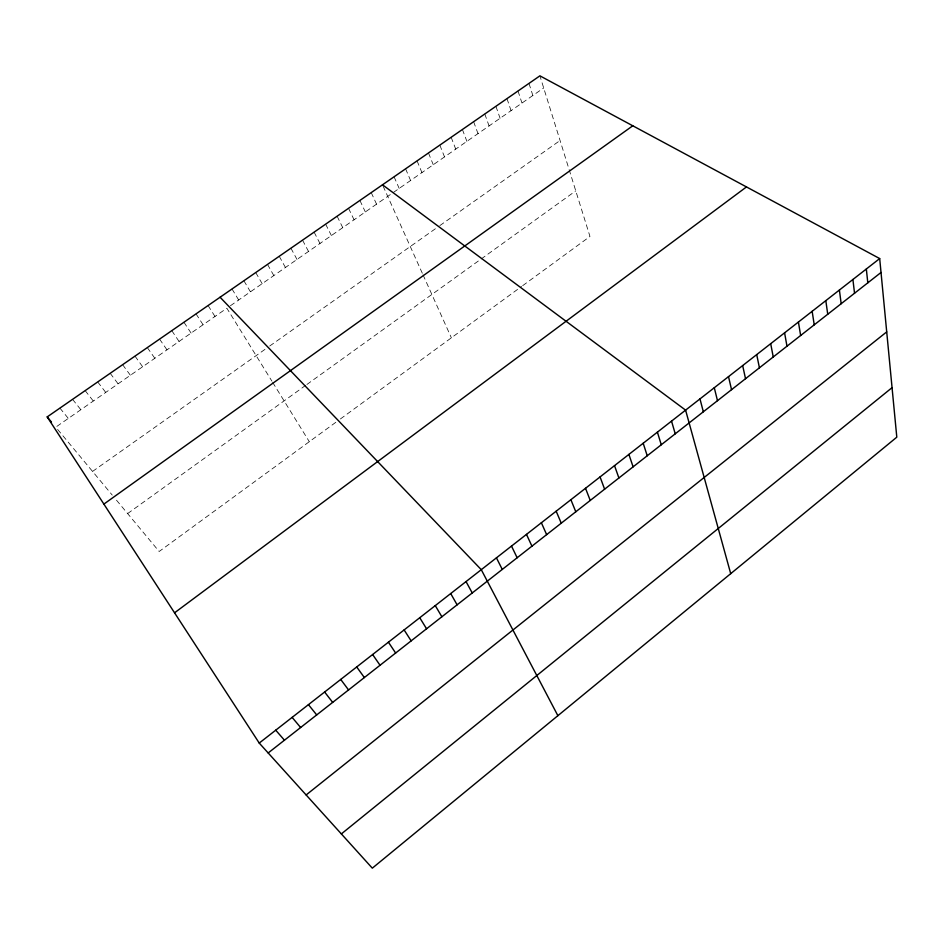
<?xml version="1.0" encoding="UTF-8"?>
<svg xmlns="http://www.w3.org/2000/svg" width="944" height="944" viewBox="0 0 944 944"><rect width="100%" height="100%" fill="white"/><g stroke="black" fill="none" stroke-linecap="round" stroke-linejoin="round"><path stroke-width="0.71" stroke-dasharray="4.72 3.54" d="M335.816 422.31L159.17 551.485L115.864 499.435M340.406 418.959L521.619 286.445M522.716 285.643L589.976 236.46L539.909 75.839M127.629 513.571L305.726 385.317M306.918 384.456L575.757 190.865M92.559 471.422L267.459 347.616M269.713 346.023L438.771 226.359M439.857 225.592L560.063 140.503M56.876 426.381L226.855 308.216L271.907 381.152M230.407 305.75L392.303 193.201M393.459 192.399L543.685 87.969M57.619 429.426L112.242 495.081M59.92 408.103L68.322 418.428M72.57 399.347L80.854 409.72M85.172 390.627L93.314 401.047M97.716 381.942L105.728 392.421M110.2 373.293L118.094 383.83M122.637 364.691L130.39 375.275M135.004 356.124L142.638 366.756M147.323 347.604L154.828 358.283M159.583 339.108L166.97 349.846M171.796 330.66L179.053 341.445M183.95 322.246L191.089 333.079M196.045 313.88L203.066 324.76M208.081 305.537L214.984 316.464M272.674 382.391L309.313 441.698M232.012 288.97L238.679 300.003M243.894 280.746L250.443 291.814M255.73 272.556L262.161 283.672M267.506 264.403L273.819 275.565M279.235 256.284L285.442 267.494M290.917 248.201L297.006 259.458M302.54 240.154L308.511 251.446M314.116 232.141L319.981 243.481M325.633 224.165L331.391 235.552M337.114 216.223L342.755 227.646M348.537 208.317L354.071 219.787M359.912 200.447L365.34 211.952M371.228 192.6L376.55 204.152M383.087 186.086L422.452 273.559M423.042 274.869L451.374 337.81M394.073 176.788L399.182 188.422M405.59 168.823L410.593 180.493M417.059 160.881L421.944 172.599M428.47 152.975L433.261 164.728M439.833 145.116L444.518 156.905M451.149 137.281L455.728 149.117M462.407 129.481L466.891 141.352M473.628 121.717L478.006 133.623M484.791 113.988L489.063 125.93M495.907 106.294L500.084 118.271M506.975 98.624L511.058 110.649M518.008 91.002L521.973 103.061M528.982 83.402L532.853 95.497"/><path stroke-width="1.42" d="M341.362 833.918L892.056 387.654M306.139 794.954L886.711 331.887M268.179 752.958L881.023 272.474M259.234 743.07L879.69 258.573L539.909 75.839L47.2 416.906L259.234 743.07L372.314 868.161L896.8 437.178L879.69 258.573M174.557 612.809L746.468 186.936M103.875 504.096L632.787 125.788M382.509 184.8L685.592 410.133L730.715 573.657M220.082 297.242L481.275 569.68L557.88 715.682M275.731 730.184L284.451 740.202M292.133 717.381L300.629 727.517M47.2 416.906L51.472 422.039M308.428 704.649L316.7 714.915M324.618 692.011L332.677 702.395M340.713 679.432L348.56 689.934M356.714 666.948L364.349 677.556M372.62 654.522L380.043 665.26M388.421 642.191L395.642 653.024M404.126 629.919L411.147 640.87M419.75 617.73L426.558 628.787M435.267 605.6L441.875 616.774M450.701 593.552L457.108 604.833M466.029 581.575L472.248 592.962M496.438 557.845L502.267 569.433M511.506 546.08L517.147 557.762M526.481 534.387L531.932 546.163M541.372 522.752L546.635 534.634M556.169 511.2L561.255 523.177M570.884 499.706L575.793 511.778M585.516 488.284L590.248 500.45M600.065 476.921L604.608 489.181M614.52 465.628L618.898 477.983M628.893 454.406L633.105 466.843M643.194 443.243L647.23 455.775M657.402 432.14L661.272 444.766M671.538 421.107L675.231 433.815M699.976 398.899L703.339 411.785M714.289 387.724L717.487 400.693M728.508 376.621L731.541 389.671M742.657 365.576L745.524 378.709M756.71 354.59L759.424 367.806M770.693 343.675L773.242 356.974M784.594 332.831L786.977 346.2M798.412 322.034L800.642 335.486M812.147 311.308L814.235 324.842M825.811 300.64L827.735 314.246M839.393 290.032L841.175 303.72M852.904 279.483L854.532 293.242M866.332 269.005L867.807 282.822"/></g></svg>
